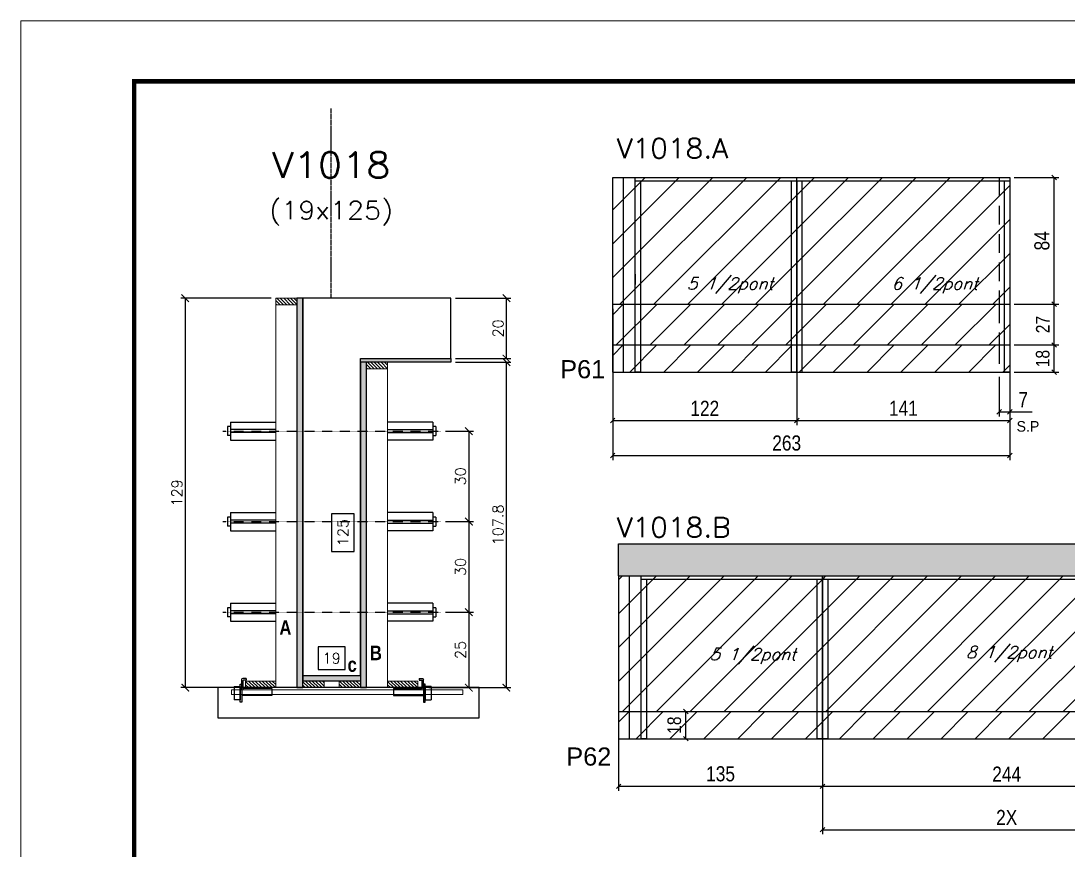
# Model space of a CAD drawing. Extents: x -20960 to -5926, y -2106 to 21915.
# Drawn here: x -9023 to -8330, y 15623 to 16173 of the extents above; entities that cross this region are included whole.
import ezdxf
from ezdxf.enums import TextEntityAlignment as Align

# ---------------------------------------------------------------- set-up
doc = ezdxf.new("R2010")
doc.units = 0
doc.linetypes.add('DASHED', pattern=[0.75, 0.5, -0.25])
doc.linetypes.add('HIDDEN', pattern=[0.375, 0.25, -0.125])
for name, color, linetype in [('5', 5, 'Continuous'), ('barrote', 251, 'Continuous'), ('COTA', 241, 'Continuous'), ('Cota Seção (2x)', 4, 'Continuous'), ('detalhes', 4, 'Continuous'), ('Painéis', 200, 'Continuous'), ('presilha', 1, 'Continuous'), ('Reaproveitamento', 251, 'Continuous'), ('SARR_2.2x7', 40, 'Continuous'), ('SARR_3.5x7', 81, 'Continuous'), ('TENSOR', 3, 'Continuous'), ('texto', 7, 'Continuous'), ('Texto de Titulo', 7, 'Continuous'), ('Texto Qtd Sarr', 242, 'Continuous')]:
    doc.layers.add(name, color=color, linetype=linetype)
for name, color, linetype, lineweight in [('CONCRETO', 251, 'Continuous', 25), ('Folhas', 255, 'Continuous', 9), ('Hachura', 251, 'Continuous', 9), ('Madeira', 126, 'Continuous', 18), ('SARRAFO DE PRESSAO', 251, 'DASHED', 9), ('SCO-___-LAJ', 2, 'Continuous', 0), ('Texto Seção', 7, 'Continuous', 15)]:
    doc.layers.add(name, color=color, linetype=linetype, lineweight=lineweight)
doc.styles.add('COTA TECNICA', font='techl___.ttf', dxfattribs={"height": 10})
doc.styles.add('COTA TECNICA-50', font='techl___.ttf', dxfattribs={"height": 9})
doc.styles.add('REGUA-120', font='ROMANS.shx', dxfattribs={"height": 15})
doc.styles.add('Romans', font='romans.shx')
doc.styles.add('ROMAS860', font='ROMAS860.SHX')
doc.styles.get("Standard").update_dxf_attribs({"font": 'arial.ttf'})
doc.styles.add('TECNICA', font='techb___.ttf', dxfattribs={"height": 10})
doc.dimstyles.new('COTA PAINEL-50', dxfattribs={"dimtxt": 9, "dimasz": 3, "dimexe": 3, "dimexo": 3, "dimgap": 3, "dimtad": 1, "dimdec": 1, "dimzin": 12, "dimdsep": 46, "dimtxsty": 'COTA TECNICA-50', "dimblk1": 'OBLIQUE', "dimblk2": 'OBLIQUE', "dimsah": 1, "dimcen": 0.9, "dimclrd": 4, "dimclre": 4, "dimclrt": 240, "dimadec": 1, "dimazin": 3, "dimtfac": 1, "dimtdec": 1, "dimtmove": 0, "dimatfit": 3, "dimfxl": 1, "dimtolj": 1, "dimtzin": 12, "dimarcsym": 0})
doc.dimstyles.new('Cota Seção (2x)', dxfattribs={"dimtxt": 7, "dimasz": 5, "dimexe": 3, "dimexo": 3, "dimgap": 2, "dimtad": 3, "dimdec": 1, "dimlfac": 0.5, "dimzin": 12, "dimdsep": 46, "dimtxsty": 'Romans', "dimblk": 'ARCHTICK', "dimcen": 0, "dimclrd": 4, "dimclre": 4, "dimclrt": 1, "dimadec": 1, "dimazin": 3, "dimtfac": 1, "dimtdec": 1, "dimtmove": 0, "dimatfit": 3, "dimldrblk": 'OBLIQUE', "dimfxl": 1, "dimtolj": 1, "dimtzin": 12, "dimarcsym": 0})
doc.dimstyles.new('Cota Seção interna', dxfattribs={"dimtxt": 7, "dimasz": 6, "dimexe": 0.18, "dimexo": 2, "dimgap": -4, "dimtad": 3, "dimdec": 1, "dimlfac": 0.5, "dimzin": 12, "dimdsep": 46, "dimtxsty": 'Romans', "dimblk": 'ARCHTICK', "dimcen": 0.09, "dimse1": 1, "dimse2": 1, "dimsd1": 1, "dimsd2": 1, "dimclrd": 180, "dimclre": 5, "dimclrt": 1, "dimadec": 0, "dimazin": 3, "dimtfac": 1, "dimtdec": 1, "dimtofl": 0, "dimtmove": 0, "dimatfit": 3, "dimldrblk": 'ARCHTICK', "dimfxl": 1, "dimtolj": 1, "dimtzin": 0, "dimarcsym": 0})
doc.dimstyles.new('PAINEL', dxfattribs={"dimtxt": 10, "dimasz": 3, "dimexe": 3, "dimexo": 3, "dimgap": 3, "dimtad": 1, "dimdec": 1, "dimzin": 12, "dimdsep": 46, "dimtxsty": 'COTA TECNICA', "dimblk1": 'OBLIQUE', "dimblk2": 'OBLIQUE', "dimsah": 1, "dimcen": 0.9, "dimclrd": 4, "dimclre": 4, "dimclrt": 240, "dimadec": 1, "dimazin": 3, "dimtfac": 1, "dimtdec": 1, "dimtmove": 0, "dimatfit": 3, "dimfxl": 1, "dimtolj": 1, "dimtzin": 12, "dimarcsym": 0})
pattern_1 = [(45, (-3.418, -2242.768), (-11.22532, 11.22532), [])]
pattern_2 = [(45, (1571.5, 1148.575), (-11.22532, 11.22532), [])]
pattern_3 = [(45, (3170, 1148.575), (-11.22532, 11.22532), [])]

# ---------------------------------------------------------------- blocks, each defined once
blk = doc.blocks.new('9999999999')
at = {"layer": 'Folhas'}
blk.add_lwpolyline([(98138.98, 34190.21), (99623.98, 34190.21), (99623.98, 35240.21), (98138.98, 35240.21)], close=True, dxfattribs=at)
at = {"layer": 'Folhas', "color": 30, "const_width": 3}
blk.add_lwpolyline([(98213.98, 34230.21), (99583.98, 34230.21), (99583.98, 35200.21), (98213.98, 35200.21)], close=True, dxfattribs=at)
blk = doc.blocks.new('titulo1')
at = {"layer": 'Defpoints', "color": 252, "linetype": 'HIDDEN', "ltscale": 2}
blk.add_line((0, 0), (0, 125), dxfattribs=at)
at = {"layer": 'Defpoints', "style": 'Romans', "oblique": 15}
blk.add_attdef('FOLHA', text='', height=10, dxfattribs=at).set_placement((0, 15.58), align=Align.MIDDLE_CENTER)
at = {"layer": 'Texto Qtd Sarr', "color": 3, "style": 'Romans', "oblique": 15}
for tag, height, p in [('TITULO', 17, (0, 71.45)), ('SEÇÃO', 12, (0, 41.55))]:
    blk.add_attdef(tag, text='', height=height, dxfattribs=at).set_placement(p, align=Align.MIDDLE_CENTER)
blk = doc.blocks.new('_Oblique')
at = {"color": 0, "linetype": 'ByBlock', "lineweight": -2}
blk.add_line((-0.5, -0.5), (0.5, 0.5), dxfattribs=at)
blk = doc.blocks.new('*D7149')
at = {"layer": 'COTA', "color": 4, "lineweight": -2, "ltscale": 25, "transparency": 16777216}
for p, q in [((-8631.61, 15981.85), (-8631.61, 15881.64)), ((-8368.61, 15954.85), (-8368.61, 15881.64)), ((-8631.61, 15884.64), (-8368.61, 15884.64))]:
    blk.add_line(p, q, dxfattribs=at)
at = {"layer": 'Defpoints', "color": 0, "ltscale": 25, "transparency": 16777216}
for p in [(-8631.61, 15984.85), (-8368.61, 15957.85), (-8368.61, 15884.64)]:
    blk.add_point(p, dxfattribs=at)
at = {"layer": 'COTA', "color": 4, "lineweight": -2, "ltscale": 25, "transparency": 16777216, "xscale": 3, "yscale": 3, "zscale": 3, "rotation": 180}
blk.add_blockref('_Oblique', (-8631.61, 15884.64), dxfattribs=at)
at = {"layer": 'COTA', "color": 4, "lineweight": -2, "ltscale": 25, "transparency": 16777216, "xscale": 3, "yscale": 3, "zscale": 3}
blk.add_blockref('_Oblique', (-8368.61, 15884.64), dxfattribs=at)
at = {"layer": 'COTA', "color": 240, "ltscale": 25, "transparency": 16777216, "insert": (-8516.36, 15892.86), "char_height": 10, "attachment_point": 5, "style": 'COTA TECNICA'}
blk.add_mtext('\\A1;263', dxfattribs=at)
blk = doc.blocks.new('*D7150')
at = {"layer": 'COTA', "color": 4, "lineweight": -2, "ltscale": 25, "transparency": 16777216}
for p, q in [((-8631.61, 15981.85), (-8631.61, 15904.85)), ((-8509.61, 15954.85), (-8509.61, 15904.85)), ((-8631.61, 15907.85), (-8509.61, 15907.85))]:
    blk.add_line(p, q, dxfattribs=at)
at = {"layer": 'Defpoints', "color": 0, "ltscale": 25, "transparency": 16777216}
for p in [(-8631.61, 15984.85), (-8509.61, 15957.85), (-8509.61, 15907.85)]:
    blk.add_point(p, dxfattribs=at)
at = {"layer": 'COTA', "color": 4, "lineweight": -2, "ltscale": 25, "transparency": 16777216, "xscale": 3, "yscale": 3, "zscale": 3, "rotation": 180}
blk.add_blockref('_Oblique', (-8631.61, 15907.85), dxfattribs=at)
at = {"layer": 'COTA', "color": 4, "lineweight": -2, "ltscale": 25, "transparency": 16777216, "xscale": 3, "yscale": 3, "zscale": 3}
blk.add_blockref('_Oblique', (-8509.61, 15907.85), dxfattribs=at)
at = {"layer": 'COTA', "color": 240, "ltscale": 25, "transparency": 16777216, "insert": (-8570.61, 15915.91), "char_height": 10, "attachment_point": 5, "style": 'COTA TECNICA'}
blk.add_mtext('\\A1;122', dxfattribs=at)
blk = doc.blocks.new('*D7151')
at = {"layer": 'COTA', "color": 4, "lineweight": -2, "ltscale": 25, "transparency": 16777216}
for p, q in [((-8509.61, 15954.85), (-8509.61, 15904.85)), ((-8368.61, 15954.85), (-8368.61, 15904.85)), ((-8509.61, 15907.85), (-8368.61, 15907.85))]:
    blk.add_line(p, q, dxfattribs=at)
at = {"layer": 'Defpoints', "color": 0, "ltscale": 25, "transparency": 16777216}
for p in [(-8509.61, 15957.85), (-8368.61, 15957.85), (-8368.61, 15907.85)]:
    blk.add_point(p, dxfattribs=at)
at = {"layer": 'COTA', "color": 4, "lineweight": -2, "ltscale": 25, "transparency": 16777216, "xscale": 3, "yscale": 3, "zscale": 3, "rotation": 180}
blk.add_blockref('_Oblique', (-8509.61, 15907.85), dxfattribs=at)
at = {"layer": 'COTA', "color": 4, "lineweight": -2, "ltscale": 25, "transparency": 16777216, "xscale": 3, "yscale": 3, "zscale": 3}
blk.add_blockref('_Oblique', (-8368.61, 15907.85), dxfattribs=at)
at = {"layer": 'COTA', "color": 240, "ltscale": 25, "transparency": 16777216, "insert": (-8439.11, 15915.93), "char_height": 10, "attachment_point": 5, "style": 'COTA TECNICA'}
blk.add_mtext('\\A1;141', dxfattribs=at)
blk = doc.blocks.new('*D7152')
at = {"layer": 'COTA', "color": 4, "lineweight": -2, "ltscale": 25, "transparency": 16777216}
for p, q in [((-8375.61, 15936.85), (-8375.61, 15910.58)), ((-8368.61, 15936.85), (-8368.61, 15910.58)), ((-8375.61, 15913.58), (-8368.61, 15913.58)), ((-8368.61, 15913.58), (-8353.88, 15913.58))]:
    blk.add_line(p, q, dxfattribs=at)
at = {"layer": 'Defpoints', "color": 0, "ltscale": 25, "transparency": 16777216}
for p in [(-8375.61, 15939.85), (-8368.61, 15939.85), (-8368.61, 15913.58)]:
    blk.add_point(p, dxfattribs=at)
at = {"layer": 'COTA', "color": 4, "lineweight": -2, "ltscale": 25, "transparency": 16777216, "xscale": 3, "yscale": 3, "zscale": 3, "rotation": 180}
blk.add_blockref('_Oblique', (-8375.61, 15913.58), dxfattribs=at)
at = {"layer": 'COTA', "color": 4, "lineweight": -2, "ltscale": 25, "transparency": 16777216, "xscale": 3, "yscale": 3, "zscale": 3}
blk.add_blockref('_Oblique', (-8368.61, 15913.58), dxfattribs=at)
at = {"layer": 'COTA', "color": 240, "ltscale": 25, "transparency": 16777216, "insert": (-8359.74, 15921.66), "char_height": 10, "attachment_point": 5, "style": 'COTA TECNICA'}
blk.add_mtext('\\A1;7', dxfattribs=at)
blk = doc.blocks.new('*D7198')
at = {"layer": 'COTA', "color": 4, "lineweight": -2, "ltscale": 25, "transparency": 16777216}
for p, q in [((-8365.61, 16068.85), (-8336.19, 16068.85)), ((-8339.19, 15984.85), (-8339.19, 16068.85)), ((-8365.61, 15984.85), (-8336.19, 15984.85))]:
    blk.add_line(p, q, dxfattribs=at)
at = {"layer": 'Defpoints', "color": 0, "ltscale": 25, "transparency": 16777216}
for p in [(-8368.61, 16068.85), (-8339.19, 16068.85), (-8368.61, 15984.85)]:
    blk.add_point(p, dxfattribs=at)
at = {"layer": 'COTA', "color": 4, "lineweight": -2, "ltscale": 25, "transparency": 16777216, "xscale": 3, "yscale": 3, "zscale": 3}
for p, rotation in [((-8339.19, 16068.85), 90), ((-8339.19, 15984.85), 270)]:
    blk.add_blockref('_Oblique', p, dxfattribs=dict(at, rotation=rotation))
at = {"layer": 'COTA', "color": 240, "ltscale": 25, "transparency": 16777216, "insert": (-8347.29, 16026.85), "char_height": 10, "attachment_point": 5, "rotation": 90, "style": 'COTA TECNICA'}
blk.add_mtext('\\A1;84', dxfattribs=at)
blk = doc.blocks.new('*D7200')
at = {"layer": 'COTA', "color": 4, "lineweight": -2, "transparency": 16777216}
for p, q in [((-8365.61, 15984.85), (-8336.19, 15984.85)), ((-8339.19, 15957.85), (-8339.19, 15984.85)), ((-8365.61, 15957.85), (-8336.19, 15957.85))]:
    blk.add_line(p, q, dxfattribs=at)
at = {"layer": 'Defpoints', "color": 0, "transparency": 16777216}
for p in [(-8368.61, 15984.85), (-8339.19, 15984.85), (-8368.61, 15957.85)]:
    blk.add_point(p, dxfattribs=at)
at = {"layer": 'COTA', "color": 4, "lineweight": -2, "transparency": 16777216, "xscale": 3, "yscale": 3, "zscale": 3}
for p, rotation in [((-8339.19, 15984.85), 90), ((-8339.19, 15957.85), 270)]:
    blk.add_blockref('_Oblique', p, dxfattribs=dict(at, rotation=rotation))
at = {"layer": 'COTA', "color": 240, "transparency": 16777216, "insert": (-8346.76, 15971.35), "char_height": 9, "attachment_point": 5, "rotation": 90, "style": 'COTA TECNICA-50'}
blk.add_mtext('\\A1;27', dxfattribs=at)
blk = doc.blocks.new('*D7153')
at = {"layer": 'COTA', "color": 4, "lineweight": -2, "ltscale": 25, "transparency": 16777216}
for p, q in [((-8627.67, 15730.03), (-8627.67, 15662.52)), ((-8492.67, 15730.03), (-8492.67, 15662.52)), ((-8627.67, 15665.52), (-8492.67, 15665.52))]:
    blk.add_line(p, q, dxfattribs=at)
at = {"layer": 'Defpoints', "color": 0, "ltscale": 25, "transparency": 16777216}
for p in [(-8627.67, 15733.03), (-8492.67, 15733.03), (-8492.67, 15665.52)]:
    blk.add_point(p, dxfattribs=at)
at = {"layer": 'COTA', "color": 4, "lineweight": -2, "ltscale": 25, "transparency": 16777216, "xscale": 3, "yscale": 3, "zscale": 3, "rotation": 180}
blk.add_blockref('_Oblique', (-8627.67, 15665.52), dxfattribs=at)
at = {"layer": 'COTA', "color": 4, "lineweight": -2, "ltscale": 25, "transparency": 16777216, "xscale": 3, "yscale": 3, "zscale": 3}
blk.add_blockref('_Oblique', (-8492.67, 15665.52), dxfattribs=at)
at = {"layer": 'COTA', "color": 240, "ltscale": 25, "transparency": 16777216, "insert": (-8560.17, 15673.74), "char_height": 10, "attachment_point": 5, "style": 'COTA TECNICA'}
blk.add_mtext('\\A1;135', dxfattribs=at)
blk = doc.blocks.new('*D7154')
at = {"layer": 'COTA', "color": 4, "lineweight": -2, "ltscale": 25, "transparency": 16777216}
for p, q in [((-8492.67, 15730.03), (-8492.67, 15662.52)), ((-8248.67, 15730.03), (-8248.67, 15662.52)), ((-8492.67, 15665.52), (-8248.67, 15665.52))]:
    blk.add_line(p, q, dxfattribs=at)
at = {"layer": 'Defpoints', "color": 0, "ltscale": 25, "transparency": 16777216}
for p in [(-8492.67, 15733.03), (-8248.67, 15733.03), (-8248.67, 15665.52)]:
    blk.add_point(p, dxfattribs=at)
at = {"layer": 'COTA', "color": 4, "lineweight": -2, "ltscale": 25, "transparency": 16777216, "xscale": 3, "yscale": 3, "zscale": 3, "rotation": 180}
blk.add_blockref('_Oblique', (-8492.67, 15665.52), dxfattribs=at)
at = {"layer": 'COTA', "color": 4, "lineweight": -2, "ltscale": 25, "transparency": 16777216, "xscale": 3, "yscale": 3, "zscale": 3}
blk.add_blockref('_Oblique', (-8248.67, 15665.52), dxfattribs=at)
at = {"layer": 'COTA', "color": 240, "ltscale": 25, "transparency": 16777216, "insert": (-8370.67, 15673.59), "char_height": 10, "attachment_point": 5, "style": 'COTA TECNICA'}
blk.add_mtext('\\A1;244', dxfattribs=at)
blk = doc.blocks.new('*D7157')
at = {"layer": 'COTA', "color": 4, "lineweight": -2, "ltscale": 25, "transparency": 16777216}
for p, q in [((-8492.67, 15730.03), (-8492.67, 15633.78)), ((-8248.67, 15730.03), (-8248.67, 15633.78)), ((-8492.67, 15636.78), (-8248.67, 15636.78))]:
    blk.add_line(p, q, dxfattribs=at)
at = {"layer": 'Defpoints', "color": 0, "ltscale": 25, "transparency": 16777216}
for p in [(-8492.67, 15733.03), (-8248.67, 15733.03), (-8248.67, 15636.78)]:
    blk.add_point(p, dxfattribs=at)
at = {"layer": 'COTA', "color": 4, "lineweight": -2, "ltscale": 25, "transparency": 16777216, "xscale": 3, "yscale": 3, "zscale": 3, "rotation": 180}
blk.add_blockref('_Oblique', (-8492.67, 15636.78), dxfattribs=at)
at = {"layer": 'COTA', "color": 4, "lineweight": -2, "ltscale": 25, "transparency": 16777216, "xscale": 3, "yscale": 3, "zscale": 3}
blk.add_blockref('_Oblique', (-8248.67, 15636.78), dxfattribs=at)
at = {"layer": 'COTA', "color": 240, "ltscale": 25, "transparency": 16777216, "insert": (-8370.67, 15644.84), "char_height": 10, "attachment_point": 5, "style": 'COTA TECNICA'}
blk.add_mtext('\\A1;2X', dxfattribs=at)
blk = doc.blocks.new('*D7191')
at = {"layer": 'COTA', "color": 4, "lineweight": -2, "transparency": 16777216}
for p, q in [((-8606.17, 15715.03), (-8580.19, 15715.03)), ((-8583.19, 15697.03), (-8583.19, 15715.03)), ((-8606.17, 15697.03), (-8580.19, 15697.03))]:
    blk.add_line(p, q, dxfattribs=at)
at = {"layer": 'Defpoints', "color": 0, "transparency": 16777216}
for p in [(-8609.17, 15715.03), (-8583.19, 15715.03), (-8609.17, 15697.03)]:
    blk.add_point(p, dxfattribs=at)
at = {"layer": 'COTA', "color": 4, "lineweight": -2, "transparency": 16777216, "xscale": 3, "yscale": 3, "zscale": 3}
for p, rotation in [((-8583.19, 15715.03), 90), ((-8583.19, 15697.03), 270)]:
    blk.add_blockref('_Oblique', p, dxfattribs=dict(at, rotation=rotation))
at = {"layer": 'COTA', "color": 240, "transparency": 16777216, "insert": (-8590.78, 15706.03), "char_height": 9, "attachment_point": 5, "rotation": 90, "style": 'COTA TECNICA-50'}
blk.add_mtext('\\A1;18', dxfattribs=at)
blk = doc.blocks.new('_ArchTick')
at = {"color": 0, "linetype": 'ByBlock', "const_width": 0.15}
blk.add_lwpolyline([(-0.5, -0.5), (0.5, 0.5)], dxfattribs=at)
blk = doc.blocks.new('*D7139')
at = {"layer": 'COTA', "color": 4, "lineweight": -2, "transparency": 16777216}
for p, q in [((-8735.72, 15946.46), (-8699, 15946.46)), ((-8702, 15730.86), (-8702, 15946.46)), ((-8753.32, 15730.86), (-8699, 15730.86))]:
    blk.add_line(p, q, dxfattribs=at)
at = {"layer": 'Defpoints', "color": 0, "transparency": 16777216}
for p in [(-8738.72, 15946.46), (-8702, 15946.46), (-8756.32, 15730.86)]:
    blk.add_point(p, dxfattribs=at)
at = {"layer": 'COTA', "color": 4, "lineweight": -2, "transparency": 16777216, "xscale": 5, "yscale": 5, "zscale": 5}
for p, rotation in [((-8702, 15946.46), 90), ((-8702, 15730.86), 270)]:
    blk.add_blockref('_ArchTick', p, dxfattribs=dict(at, rotation=rotation))
at = {"layer": 'COTA', "color": 1, "transparency": 16777216, "insert": (-8707.5, 15838.66), "char_height": 7, "attachment_point": 5, "rotation": 90, "style": 'Romans'}
blk.add_mtext('\\A1;107.8', dxfattribs=at)
blk = doc.blocks.new('*D7140')
at = {"layer": 'COTA', "color": 4, "lineweight": -2, "transparency": 16777216}
for p, q in [((-8735.72, 15988.86), (-8699, 15988.86)), ((-8702, 15948.86), (-8702, 15988.86)), ((-8735.72, 15948.86), (-8699, 15948.86))]:
    blk.add_line(p, q, dxfattribs=at)
at = {"layer": 'Defpoints', "color": 0, "transparency": 16777216}
for p in [(-8738.72, 15988.86), (-8702, 15988.86), (-8738.72, 15948.86)]:
    blk.add_point(p, dxfattribs=at)
at = {"layer": 'COTA', "color": 4, "lineweight": -2, "transparency": 16777216, "xscale": 5, "yscale": 5, "zscale": 5}
for p, rotation in [((-8702, 15988.86), 90), ((-8702, 15948.86), 270)]:
    blk.add_blockref('_ArchTick', p, dxfattribs=dict(at, rotation=rotation))
at = {"layer": 'COTA', "color": 1, "transparency": 16777216, "insert": (-8707.5, 15968.86), "char_height": 7, "attachment_point": 5, "rotation": 90, "style": 'Romans'}
blk.add_mtext('\\A1;20', dxfattribs=at)
blk = doc.blocks.new('*D7141')
at = {"layer": 'Cota Seção (2x)', "color": 180, "lineweight": -2, "transparency": 16777216}
for p, q in [((-8802.72, 15846.08), (-8817.72, 15846.08)), ((-8817.72, 15846.08), (-8817.72, 15821.08)), ((-8802.72, 15821.08), (-8802.72, 15846.08)), ((-8817.72, 15821.08), (-8802.72, 15821.08))]:
    blk.add_line(p, q, dxfattribs=at)
at = {"layer": 'Defpoints', "color": 0, "transparency": 16777216}
for p in [(-8798.72, 15988.86), (-8798.72, 15988.86), (-8798.72, 15738.86)]:
    blk.add_point(p, dxfattribs=at)
at = {"layer": 'Cota Seção (2x)', "color": 1, "transparency": 16777216, "insert": (-8810.22, 15833.58), "char_height": 7, "attachment_point": 5, "rotation": 90, "style": 'Romans'}
blk.add_mtext('\\A1;125', dxfattribs=at)
blk = doc.blocks.new('PRESILHA METÁLICA 1')
at = {"layer": 'presilha'}
for p, q in [((12, 21), (8.6, 21)), ((12, 21), (12, 19.5)), ((0, 13), (6, 13)), ((0, 13), (0, 0)), ((6, 15.5), (7.5, 15.5)), ((6, -2.5), (6, 15.5)), ((6, 13), (6, 0)), ((7.5, 10.6), (7.5, 19.9)), ((7.5, 15.5), (7.5, -2.5)), ((9, 11.6), (9, 18.9)), ((12, 19.5), (9.6, 19.5)), ((37.5, 11), (9.6, 11)), ((37.5, 11), (37.5, 4.1)), ((6, 0), (0, 0)), ((37.5, 4.1), (7.5, 4.1)), ((7.5, -2.5), (6, -2.5))]:
    blk.add_line(p, q, dxfattribs=at)
for centre, radius, start, end in [((8.6, 19.9), 1.14, 90, 180), ((9.6, 18.9), 0.57, 90, 180), ((9.6, 11.6), 0.57, 180, 270)]:
    blk.add_arc(centre, radius, start, end, dxfattribs=at)
blk = doc.blocks.new('*D7142')
at = {"layer": 'Cota Seção (2x)', "color": 180, "lineweight": -2, "transparency": 16777216}
for p, q in [((-8808.72, 15757.86), (-8826.72, 15757.86)), ((-8826.72, 15757.86), (-8826.72, 15742.86)), ((-8808.72, 15742.86), (-8808.72, 15757.86)), ((-8826.72, 15742.86), (-8808.72, 15742.86))]:
    blk.add_line(p, q, dxfattribs=at)
at = {"layer": 'Defpoints', "color": 0, "transparency": 16777216}
for p in [(-8798.72, 15738.86), (-8836.72, 15730.86), (-8798.72, 15730.86)]:
    blk.add_point(p, dxfattribs=at)
at = {"layer": 'Cota Seção (2x)', "color": 1, "transparency": 16777216, "insert": (-8817.72, 15750.36), "char_height": 7, "attachment_point": 5, "style": 'Romans'}
blk.add_mtext('\\A1;19', dxfattribs=at)
blk = doc.blocks.new('*D7143')
at = {"layer": 'COTA', "color": 4, "lineweight": -2, "transparency": 16777216}
for p, q in [((-8857.72, 15988.86), (-8917.69, 15988.86)), ((-8914.69, 15988.86), (-8914.69, 15730.86)), ((-8857.72, 15730.86), (-8917.69, 15730.86))]:
    blk.add_line(p, q, dxfattribs=at)
at = {"layer": 'Defpoints', "color": 0, "transparency": 16777216}
for p in [(-8854.72, 15988.86), (-8914.69, 15730.86), (-8854.72, 15730.86)]:
    blk.add_point(p, dxfattribs=at)
at = {"layer": 'COTA', "color": 4, "lineweight": -2, "transparency": 16777216, "xscale": 5, "yscale": 5, "zscale": 5}
for p, rotation in [((-8914.69, 15988.86), 90), ((-8914.69, 15730.86), 270)]:
    blk.add_blockref('_ArchTick', p, dxfattribs=dict(at, rotation=rotation))
at = {"layer": 'COTA', "color": 1, "transparency": 16777216, "insert": (-8920.19, 15859.86), "char_height": 7, "attachment_point": 5, "rotation": 90, "style": 'Romans'}
blk.add_mtext('\\A1;129', dxfattribs=at)
blk = doc.blocks.new('*D7144')
at = {"layer": 'COTA', "color": 4, "lineweight": -2, "transparency": 16777216}
for p, q in [((-8742.42, 15780.83), (-8723.86, 15780.83)), ((-8726.86, 15780.83), (-8726.86, 15730.86)), ((-8742.42, 15730.86), (-8723.86, 15730.86))]:
    blk.add_line(p, q, dxfattribs=at)
at = {"layer": 'Defpoints', "color": 0, "transparency": 16777216}
for p in [(-8745.42, 15780.83), (-8745.42, 15730.86), (-8726.86, 15730.86)]:
    blk.add_point(p, dxfattribs=at)
at = {"layer": 'COTA', "color": 4, "lineweight": -2, "transparency": 16777216, "xscale": 5, "yscale": 5, "zscale": 5}
for p, rotation in [((-8726.86, 15780.83), 90), ((-8726.86, 15730.86), 270)]:
    blk.add_blockref('_ArchTick', p, dxfattribs=dict(at, rotation=rotation))
at = {"layer": 'COTA', "color": 1, "transparency": 16777216, "insert": (-8732.36, 15755.85), "char_height": 7, "attachment_point": 5, "rotation": 90, "style": 'Romans'}
blk.add_mtext('\\A1;25', dxfattribs=at)
blk = doc.blocks.new('*D7131')
at = {"layer": 'COTA', "color": 4, "lineweight": -2, "transparency": 16777216}
for p, q in [((-8742.42, 15840.83), (-8723.86, 15840.83)), ((-8726.86, 15840.83), (-8726.86, 15780.83)), ((-8742.42, 15780.83), (-8723.86, 15780.83))]:
    blk.add_line(p, q, dxfattribs=at)
at = {"layer": 'Defpoints', "color": 0, "transparency": 16777216}
for p in [(-8745.42, 15840.83), (-8745.42, 15780.83), (-8726.86, 15780.83)]:
    blk.add_point(p, dxfattribs=at)
at = {"layer": 'COTA', "color": 4, "lineweight": -2, "transparency": 16777216, "xscale": 5, "yscale": 5, "zscale": 5}
for p, rotation in [((-8726.86, 15840.83), 90), ((-8726.86, 15780.83), 270)]:
    blk.add_blockref('_ArchTick', p, dxfattribs=dict(at, rotation=rotation))
at = {"layer": 'COTA', "color": 1, "transparency": 16777216, "insert": (-8732.36, 15810.83), "char_height": 7, "attachment_point": 5, "rotation": 90, "style": 'Romans'}
blk.add_mtext('\\A1;30', dxfattribs=at)
blk = doc.blocks.new('*D7132')
at = {"layer": 'COTA', "color": 4, "lineweight": -2, "transparency": 16777216}
for p, q in [((-8742.42, 15900.83), (-8723.86, 15900.83)), ((-8726.86, 15900.83), (-8726.86, 15840.83)), ((-8742.42, 15840.83), (-8723.86, 15840.83))]:
    blk.add_line(p, q, dxfattribs=at)
at = {"layer": 'Defpoints', "color": 0, "transparency": 16777216}
for p in [(-8745.42, 15900.83), (-8745.42, 15840.83), (-8726.86, 15840.83)]:
    blk.add_point(p, dxfattribs=at)
at = {"layer": 'COTA', "color": 4, "lineweight": -2, "transparency": 16777216, "xscale": 5, "yscale": 5, "zscale": 5}
for p, rotation in [((-8726.86, 15900.83), 90), ((-8726.86, 15840.83), 270)]:
    blk.add_blockref('_ArchTick', p, dxfattribs=dict(at, rotation=rotation))
at = {"layer": 'COTA', "color": 1, "transparency": 16777216, "insert": (-8732.36, 15870.83), "char_height": 7, "attachment_point": 5, "rotation": 90, "style": 'Romans'}
blk.add_mtext('\\A1;30', dxfattribs=at)
blk = doc.blocks.new('*D7189')
at = {"layer": 'COTA', "color": 4, "lineweight": -2, "transparency": 16777216}
for p, q in [((-8365.61, 15957.85), (-8336.19, 15957.85)), ((-8339.19, 15939.85), (-8339.19, 15957.85)), ((-8365.61, 15939.85), (-8336.19, 15939.85))]:
    blk.add_line(p, q, dxfattribs=at)
at = {"layer": 'Defpoints', "color": 0, "transparency": 16777216}
for p in [(-8368.61, 15957.85), (-8339.19, 15957.85), (-8368.61, 15939.85)]:
    blk.add_point(p, dxfattribs=at)
at = {"layer": 'COTA', "color": 4, "lineweight": -2, "transparency": 16777216, "xscale": 3, "yscale": 3, "zscale": 3}
for p, rotation in [((-8339.19, 15957.85), 90), ((-8339.19, 15939.85), 270)]:
    blk.add_blockref('_Oblique', p, dxfattribs=dict(at, rotation=rotation))
at = {"layer": 'COTA', "color": 240, "transparency": 16777216, "insert": (-8346.78, 15948.85), "char_height": 9, "attachment_point": 5, "rotation": 90, "style": 'COTA TECNICA-50'}
blk.add_mtext('\\A1;18', dxfattribs=at)

msp = doc.modelspace()

# ---------------------------------------------------------------- hatches: boundary and pattern name
at = {"layer": 'COTA', "linetype": 'ByBlock'}
h = msp.add_hatch(dxfattribs=at)
h.set_pattern_fill('AR-CONC', color=256, scale=0.03)
h.set_pattern_definition([(50, (-146103.535, -13605.981), (5.46554007, -0.47817257), [0.5715, -6.2865]), (355, (-146103.535, -13605.981), (-1.05730264, 5.73170536), [0.4572, -5.02921753]), (100.4514447, (-146103.0797, -13606.021), (4.40823741, 5.25353256), [0.48570026, -5.34270734]), (46.1842, (-146103.535, -13604.457), (8.13237123, -1.26126984), [0.85725, -9.42975]), (96.6355576, (-146102.8574, -13604.562), (7.122124, 7.42278374), [0.7285507, -8.01406824]), (351.184151, (-146103.535, -13604.457), (7.122124, 7.42278374), [0.685799, -7.54379196]), (21, (-146102.773, -13604.838), (4.54843174, -3.06795595), [0.5715, -6.2865]), (326, (-146102.773, -13604.838), (1.85406085, 5.52563898), [0.4572, -5.0292]), (71.451445, (-146102.394, -13605.094), (6.40249258, 2.45768307), [0.48570026, -5.34269813]), (37.5, (-146103.5351, -13605.9812), (0.092658098, 2.536651166), [0, -4.96824, 0, -5.1054, 0, -5.04825]), (7.5, (-146103.535, -13605.9812), (2.004589875, 3.005417245), [0, -2.91084, 0, -4.85394, 0, -1.92405]), (327.5, (-146105.2344, -13605.9812), (4.067717855, -0.17186232), [0, -1.905, 0, -5.9436, 0, -7.8867]), (317.5, (-146105.9964, -13605.981), (4.44387544, 0.76279473), [0, -2.4765, 0, -3.94716, 0, -5.6007])])
h.paths.add_polyline_path([(-8004.65, 15804.83), (-8004.65, 15826.03), (-8627.67, 15826.03), (-8627.67, 15804.83)])
at = {"layer": 'Hachura'}
h = msp.add_hatch(dxfattribs=at)
h.set_pattern_fill('ANSI31', color=256, scale=0.5, angle=270, style=0)
h.set_pattern_definition([(315, (14035.3377, 7681.2198), (1.12253202, 1.12253202), [])])
h.paths.add_polyline_path([(-8854.72, 15984.46), (-8854.72, 15988.86), (-8840.72, 15988.86), (-8840.72, 15984.46)])
h = msp.add_hatch(color=256, dxfattribs=at)
h.dxf.hatch_style = 1
h.paths.add_polyline_path([(-8836.72, 15988.86), (-8840.72, 15988.86), (-8840.72, 15730.86), (-8836.72, 15730.86)])
h = msp.add_hatch(color=256, dxfattribs=at)
h.dxf.hatch_style = 1
h.paths.add_polyline_path([(-8798.72, 15946.46), (-8798.72, 15948.86), (-8738.72, 15948.86), (-8738.72, 15946.46)])
h = msp.add_hatch(color=256, dxfattribs=at)
h.dxf.hatch_style = 1
h.paths.add_polyline_path([(-8794.72, 15946.46), (-8798.72, 15946.46), (-8798.72, 15730.86), (-8794.72, 15730.86)])
h = msp.add_hatch(dxfattribs=at)
h.set_pattern_fill('ANSI31', color=256, scale=0.5, angle=270, style=0)
h.set_pattern_definition([(315, (14095.3377, 7638.8198), (1.12253202, 1.12253202), [])])
h.paths.add_polyline_path([(-8794.72, 15942.06), (-8794.72, 15946.46), (-8780.72, 15946.46), (-8780.72, 15942.06)])
h = msp.add_hatch(dxfattribs=at)
h.set_pattern_fill('ANSI31', color=256, scale=0.5, angle=270, style=0)
h.set_pattern_definition([(315, (14001.3377, 7501.2198), (1.12253202, 1.12253202), [])])
h.paths.add_polyline_path([(-8854.72, 15730.86), (-8854.72, 15735.26), (-8874.72, 15735.26), (-8874.72, 15730.86)])
h = msp.add_hatch(color=256, dxfattribs=at)
h.dxf.hatch_style = 1
h.paths.add_polyline_path([(-8836.72, 15735.26), (-8836.72, 15738.86), (-8798.72, 15738.86), (-8798.72, 15735.26)])
h = msp.add_hatch(dxfattribs=at)
h.set_pattern_fill('ANSI31', color=256, scale=0.5, angle=270, style=0)
h.set_pattern_definition([(315, (14104.1398, 7501.2198), (1.12253202, 1.12253202), [])])
h.paths.add_polyline_path([(-8836.72, 15730.86), (-8836.72, 15735.26), (-8822.72, 15735.26), (-8822.72, 15730.86)])
h = msp.add_hatch(dxfattribs=at)
h.set_pattern_fill('ANSI31', color=256, scale=0.5, angle=270, style=0)
h.set_pattern_definition([(315, (14104.1377, 7501.2198), (1.12253202, 1.12253202), [])])
h.paths.add_polyline_path([(-8798.72, 15730.86), (-8798.72, 15735.26), (-8812.72, 15735.26), (-8812.72, 15730.86)])
h = msp.add_hatch(dxfattribs=at)
h.set_pattern_fill('ANSI31', color=256, scale=0.5, angle=270, style=0)
h.set_pattern_definition([(315, (14095.3377, 7501.2198), (1.12253202, 1.12253202), [])])
h.paths.add_polyline_path([(-8760.72, 15730.86), (-8760.72, 15735.26), (-8780.72, 15735.26), (-8780.72, 15730.86)])
at = {"layer": 'Reaproveitamento'}
h = msp.add_hatch(dxfattribs=at)
h.set_pattern_fill('ANSI31', color=256, scale=5)
h.set_pattern_definition(pattern_1)
h.paths.add_polyline_path([(-8631.61, 16068.85), (-8631.61, 15984.85), (-8509.61, 15984.85), (-8509.61, 16068.85)])
h = msp.add_hatch(dxfattribs=at)
h.set_pattern_fill('ANSI31', color=256, scale=5)
h.set_pattern_definition(pattern_1)
h.paths.add_polyline_path([(-8509.61, 16068.85), (-8509.61, 15984.85), (-8368.61, 15984.85), (-8368.61, 16068.85)])
at = {"layer": 'Reaproveitamento', "transparency": 33554684}
h = msp.add_hatch(dxfattribs=at)
h.set_pattern_fill('ANSI31', color=256, scale=5)
h.set_pattern_definition(pattern_2)
h.paths.add_polyline_path([(-8631.61, 15984.85), (-8631.61, 15957.85), (-8509.61, 15957.85), (-8509.61, 15984.85)])
h = msp.add_hatch(dxfattribs=at)
h.set_pattern_fill('ANSI31', color=256, scale=5)
h.set_pattern_definition(pattern_2)
h.paths.add_polyline_path([(-8509.61, 15984.85), (-8509.61, 15957.85), (-8368.61, 15957.85), (-8368.61, 15984.85)])
h = msp.add_hatch(dxfattribs=at)
h.set_pattern_fill('ANSI31', color=256, scale=5)
h.set_pattern_definition(pattern_3)
h.paths.add_polyline_path([(-8509.61, 15939.85), (-8509.61, 15957.85), (-8631.61, 15957.85), (-8631.61, 15939.85)])
h = msp.add_hatch(dxfattribs=at)
h.set_pattern_fill('ANSI31', color=256, scale=5)
h.set_pattern_definition(pattern_3)
h.paths.add_polyline_path([(-8509.61, 15957.85), (-8509.61, 15939.85), (-8368.61, 15939.85), (-8368.61, 15957.85)])
h = msp.add_hatch(dxfattribs=at)
h.set_pattern_fill('ANSI31', color=256, scale=5)
h.set_pattern_definition(pattern_2)
h.paths.add_polyline_path([(-8492.67, 15715.03), (-8492.67, 15804.83), (-8627.67, 15804.83), (-8627.67, 15715.03)])
h = msp.add_hatch(dxfattribs=at)
h.set_pattern_fill('ANSI31', color=256, scale=5)
h.set_pattern_definition(pattern_2)
h.paths.add_polyline_path([(-8492.67, 15804.83), (-8492.67, 15715.03), (-8248.67, 15715.03), (-8248.67, 15804.83)])
h = msp.add_hatch(dxfattribs=at)
h.set_pattern_fill('ANSI31', color=256, scale=5)
h.set_pattern_definition(pattern_3)
h.paths.add_polyline_path([(-8492.67, 15697.03), (-8492.67, 15715.03), (-8627.67, 15715.03), (-8627.67, 15697.03)])
h = msp.add_hatch(dxfattribs=at)
h.set_pattern_fill('ANSI31', color=256, scale=5)
h.set_pattern_definition(pattern_3)
h.paths.add_polyline_path([(-8248.67, 15697.03), (-8248.67, 15715.03), (-8492.67, 15715.03), (-8492.67, 15697.03)])

# ---------------------------------------------------------------- linework, layer by layer
at = {"ltscale": 3}
for p, q in [((-8886.72, 15903.83), (-8886.72, 15897.83)), ((-8884.72, 15903.83), (-8886.72, 15903.83)), ((-8884.72, 15906.83), (-8884.72, 15894.83)), ((-8884.72, 15906.83), (-8854.72, 15906.83)), ((-8854.72, 15901.83), (-8884.72, 15901.83)), ((-8750.72, 15906.83), (-8780.72, 15906.83)), ((-8780.72, 15901.83), (-8750.72, 15901.83)), ((-8750.72, 15906.83), (-8750.72, 15894.83)), ((-8748.72, 15903.83), (-8750.72, 15903.83)), ((-8748.72, 15903.83), (-8748.72, 15897.83)), ((-8884.72, 15897.83), (-8886.72, 15897.83)), ((-8854.72, 15899.83), (-8884.72, 15899.83)), ((-8884.72, 15894.83), (-8854.72, 15894.83)), ((-8780.72, 15899.83), (-8750.72, 15899.83)), ((-8750.72, 15894.83), (-8780.72, 15894.83)), ((-8750.72, 15897.83), (-8748.72, 15897.83)), ((-8884.72, 15846.83), (-8884.72, 15834.83)), ((-8884.72, 15846.83), (-8854.72, 15846.83)), ((-8750.72, 15846.83), (-8780.72, 15846.83)), ((-8750.72, 15846.83), (-8750.72, 15834.83)), ((-8886.72, 15843.83), (-8886.72, 15837.83)), ((-8884.72, 15843.83), (-8886.72, 15843.83)), ((-8854.72, 15841.83), (-8884.72, 15841.83)), ((-8854.72, 15839.83), (-8884.72, 15839.83)), ((-8780.72, 15841.83), (-8750.72, 15841.83)), ((-8780.72, 15839.83), (-8750.72, 15839.83)), ((-8748.72, 15843.83), (-8750.72, 15843.83)), ((-8748.72, 15843.83), (-8748.72, 15837.83)), ((-8884.72, 15837.83), (-8886.72, 15837.83)), ((-8884.72, 15834.83), (-8854.72, 15834.83)), ((-8750.72, 15834.83), (-8780.72, 15834.83)), ((-8750.72, 15837.83), (-8748.72, 15837.83)), ((-8886.72, 15783.83), (-8886.72, 15777.83)), ((-8884.72, 15783.83), (-8886.72, 15783.83)), ((-8884.72, 15786.83), (-8884.72, 15774.83)), ((-8884.72, 15786.83), (-8854.72, 15786.83)), ((-8750.72, 15786.83), (-8780.72, 15786.83)), ((-8750.72, 15786.83), (-8750.72, 15774.83)), ((-8748.72, 15783.83), (-8750.72, 15783.83)), ((-8748.72, 15783.83), (-8748.72, 15777.83)), ((-8884.72, 15777.83), (-8886.72, 15777.83)), ((-8854.72, 15781.83), (-8884.72, 15781.83)), ((-8854.72, 15779.83), (-8884.72, 15779.83)), ((-8780.72, 15781.83), (-8750.72, 15781.83)), ((-8780.72, 15779.83), (-8750.72, 15779.83)), ((-8750.72, 15777.83), (-8748.72, 15777.83)), ((-8884.72, 15774.83), (-8854.72, 15774.83)), ((-8750.72, 15774.83), (-8780.72, 15774.83))]:
    msp.add_line(p, q, dxfattribs=at)
at = {"layer": 'barrote'}
msp.add_lwpolyline([(-8893.09, 15710.86), (-8720.12, 15710.86), (-8720.12, 15730.86), (-8893.09, 15730.86)], close=True, dxfattribs=at)
at = {"layer": 'CONCRETO'}
msp.add_lwpolyline([(-8798.72, 15948.86), (-8738.72, 15948.86), (-8738.72, 15988.86), (-8798.72, 15988.86), (-8798.72, 15988.86), (-8836.72, 15988.86), (-8836.72, 15735.26), (-8836.72, 15735.26), (-8836.72, 15738.86), (-8798.72, 15738.86)], close=True, dxfattribs=at)
at = {"layer": 'COTA', "linetype": 'ByBlock'}
for p, q in [((-8627.67, 15826.03), (-8004.65, 15826.03)), ((-8627.67, 15804.83), (-8627.67, 15826.03))]:
    msp.add_line(p, q, dxfattribs=at)
at = {"layer": 'Madeira'}
for points in [[(-8854.72, 15984.46), (-8854.72, 15988.86), (-8840.72, 15988.86), (-8840.72, 15984.46)], [(-8854.72, 15988.86), (-8840.72, 15988.86), (-8840.72, 15730.86), (-8854.72, 15730.86)], [(-8794.72, 15942.06), (-8794.72, 15946.46), (-8780.72, 15946.46), (-8780.72, 15942.06)], [(-8794.72, 15946.46), (-8780.72, 15946.46), (-8780.72, 15730.86), (-8794.72, 15730.86)], [(-8854.72, 15730.86), (-8854.72, 15735.26), (-8874.72, 15735.26), (-8874.72, 15730.86)], [(-8836.72, 15730.86), (-8836.72, 15735.26), (-8822.72, 15735.26), (-8822.72, 15730.86)], [(-8798.72, 15730.86), (-8798.72, 15735.26), (-8812.72, 15735.26), (-8812.72, 15730.86)], [(-8760.72, 15730.86), (-8760.72, 15735.26), (-8780.72, 15735.26), (-8780.72, 15730.86)]]:
    msp.add_lwpolyline(points, close=True, dxfattribs=at)
at = {"layer": 'Painéis', "ltscale": 25}
for p, q in [((-8631.61, 16068.85), (-8368.61, 16068.85)), ((-8631.61, 15939.85), (-8631.61, 16068.85)), ((-8509.61, 15939.85), (-8509.61, 16068.85)), ((-8368.61, 16068.85), (-8368.61, 15939.85)), ((-8631.61, 15984.85), (-8368.61, 15984.85)), ((-8631.61, 15957.85), (-8368.61, 15957.85)), ((-8631.61, 15939.85), (-8368.61, 15939.85)), ((-8627.67, 15804.83), (-8627.67, 15697.03)), ((-8492.67, 15804.83), (-8492.67, 15697.03))]:
    msp.add_line(p, q, dxfattribs=at)
at = {"layer": 'Painéis'}
for p, q in [((-8627.67, 15804.83), (-8004.65, 15804.83)), ((-8627.67, 15762.03), (-8627.67, 15762.03)), ((-8627.67, 15742.03), (-8627.67, 15742.03)), ((-8627.67, 15715.03), (-8004.65, 15715.03)), ((-8627.67, 15697.03), (-8004.65, 15697.03))]:
    msp.add_line(p, q, dxfattribs=at)
for points in [[(-8836.72, 15988.86), (-8840.72, 15988.86), (-8840.72, 15730.86), (-8836.72, 15730.86)], [(-8798.72, 15946.46), (-8798.72, 15948.86), (-8738.72, 15948.86), (-8738.72, 15946.46)], [(-8794.72, 15946.46), (-8798.72, 15946.46), (-8798.72, 15730.86), (-8794.72, 15730.86)], [(-8836.72, 15735.26), (-8836.72, 15738.86), (-8798.72, 15738.86), (-8798.72, 15735.26)]]:
    msp.add_lwpolyline(points, close=True, dxfattribs=at)
at = {"layer": 'SARR_2.2x7', "linetype": 'Continuous'}
for p, q in [((-8624.61, 16068.85), (-8624.61, 15984.85)), ((-8616.61, 16066.65), (-8509.61, 16066.65)), ((-8509.61, 16066.65), (-8368.61, 16066.65)), ((-8616.61, 16004.85), (-8616.61, 15997.85)), ((-8624.61, 15984.85), (-8624.61, 15957.85)), ((-8624.61, 15957.85), (-8624.61, 15939.85)), ((-8620.67, 15804.83), (-8620.67, 15715.03)), ((-8612.67, 15802.63), (-8492.67, 15802.63)), ((-8492.67, 15802.63), (-8248.67, 15802.63)), ((-8620.67, 15715.03), (-8620.67, 15697.03))]:
    msp.add_line(p, q, dxfattribs=at)
at = {"layer": 'SARR_2.2x7', "linetype": 'HIDDEN', "ltscale": 50}
for p, q in [((-8375.61, 16068.85), (-8375.61, 15984.85)), ((-8375.61, 15984.85), (-8375.61, 15957.85)), ((-8375.61, 15957.85), (-8375.61, 15939.85))]:
    msp.add_line(p, q, dxfattribs=at)
at = {"layer": 'SARR_3.5x7'}
for points in [[(-8613.11, 16066.65), (-8613.11, 15939.85), (-8616.61, 15939.85), (-8616.61, 16068.85)], [(-8509.61, 16066.65), (-8509.61, 15939.85), (-8513.11, 15939.85), (-8513.11, 16066.65)], [(-8509.61, 16066.65), (-8509.61, 15939.85), (-8506.11, 15939.85), (-8506.11, 16066.65)], [(-8368.61, 16066.65), (-8368.61, 15939.85), (-8372.11, 15939.85), (-8372.11, 16066.65)], [(-8609.17, 15802.63), (-8609.17, 15697.03), (-8612.67, 15697.03), (-8612.67, 15804.83)], [(-8492.67, 15804.83), (-8492.67, 15697.03), (-8496.17, 15697.03), (-8496.17, 15802.63)], [(-8489.17, 15802.63), (-8489.17, 15697.03), (-8492.67, 15697.03), (-8492.67, 15804.83)]]:
    msp.add_lwpolyline(points, dxfattribs=at)
at = {"layer": 'SCO-___-LAJ', "color": 1}
msp.add_lwpolyline([(-8884.08, 15729.53), (-8730.78, 15729.53), (-8730.78, 15726.33), (-8884.08, 15726.33)], close=True, dxfattribs=at)
at = {"layer": 'TENSOR', "linetype": 'HIDDEN', "ltscale": 0.5}
for p, q in [((-8889.72, 15900.83), (-8745.42, 15900.83)), ((-8889.72, 15840.83), (-8745.42, 15840.83)), ((-8889.72, 15780.83), (-8745.42, 15780.83))]:
    msp.add_line(p, q, dxfattribs=at)

# ---------------------------------------------------------------- block references
at = {"layer": 'presilha', "yscale": 0.6666666666666666, "zscale": 0.6666666666666666}
for p, xscale in [((-8882.3, 15722.9), 0.6666666666666666), ((-8751.86, 15722.9), -0.6666666666666666)]:
    msp.add_blockref('PRESILHA METÁLICA 1', p, dxfattribs=dict(at, xscale=xscale))
at = {"layer": 'SARRAFO DE PRESSAO', "color": 6, "linetype": 'ByBlock'}
msp.add_blockref('9999999999', (-107162.48, -19067.69), dxfattribs=at)
at = {"layer": 'Texto Seção'}
ref = msp.add_blockref('titulo1', (-8818.02, 15989.61), dxfattribs=at)
ref.add_attrib('TITULO', 'V1018', dxfattribs={"layer": 'Texto de Titulo', "color": 7, "height": 17, "style": 'Romans', "width": 1.1}).set_placement((-8818.02, 16077.11), align=Align.MIDDLE_CENTER)
ref.add_attrib('SEÇÃO', '(19x125)', dxfattribs={"layer": 'Texto de Titulo', "color": 7, "height": 12, "style": 'Romans', "width": 1.1}).set_placement((-8818.02, 16047.11), align=Align.MIDDLE_CENTER)

# ---------------------------------------------------------------- texts
at = {"layer": '5', "linetype": 'Continuous'}
for s, p in [('P61', (-8666.36, 15935.81)), ('P62', (-8662.31, 15679.23))]:
    msp.add_text(s, height=12, rotation=0.00004, dxfattribs=at).set_placement(p)
at = {"layer": 'detalhes', "style": 'TECNICA'}
for s, p in [('A', (-8852.33, 15765.89)), ('B', (-8792.37, 15749.05)), ('c', (-8807.2, 15741.36))]:
    msp.add_text(s, height=9.6, dxfattribs=at).set_placement(p)
at = {"layer": 'texto', "color": 2, "char_height": 8, "attachment_point": 5, "style": 'Romans'}
for s, insert in [('{\\Q19;\\C256;5 1/2pont}', (-8553.85, 15997.22)), ('{\\Q19;\\C256;6 1/2pont}', (-8418.31, 15997.22)), ('{\\Q19;\\C256;5 1/2pont}', (-8538.83, 15751.67)), ('{\\Q19;\\C256;8 1/2pont}', (-8369.07, 15753.01))]:
    msp.add_mtext(s, dxfattribs=dict(at, insert=insert))
at = {"layer": 'texto', "color": 4, "insert": (-8356.59, 15903.91), "char_height": 7, "attachment_point": 5, "style": 'ROMAS860'}
msp.add_mtext('S.P', dxfattribs=at)
at = {"layer": 'Texto Seção', "style": 'REGUA-120', "width": 1.05}
for s, p in [('V1018.A', (-8628.95, 16081.66)), ('V1018.B', (-8628.95, 15830.64))]:
    msp.add_text(s, height=13, dxfattribs=at).set_placement(p)

# ---------------------------------------------------------------- dimensions: what is measured, and where the dimension line sits
at = {"layer": 'COTA', "ltscale": 25}
dim = msp.add_linear_dim(base=(-8339.19, 16068.85), p1=(-8368.61, 15984.85), p2=(-8368.61, 16068.85), angle=90, dimstyle='PAINEL', override={"dimtmove": 1}, dxfattribs=at)
dim.commit()
dim.dimension.update_dxf_attribs({"geometry": '*D7198', "text_midpoint": (-8347.29, 16026.85)})
at = {"layer": 'COTA'}
for base, p1, p2, dimstyle, picture, middle in [((-8914.69, 15730.86), (-8854.72, 15988.86), (-8854.72, 15730.86), 'Cota Seção (2x)', '*D7143', (-8920.19, 15859.86)), ((-8702, 15988.86), (-8738.72, 15948.86), (-8738.72, 15988.86), 'Cota Seção (2x)', '*D7140', (-8707.5, 15968.86)), ((-8339.19, 15984.85), (-8368.61, 15957.85), (-8368.61, 15984.85), 'COTA PAINEL-50', '*D7200', (-8346.76, 15971.35)), ((-8339.19, 15957.85), (-8368.61, 15939.85), (-8368.61, 15957.85), 'COTA PAINEL-50', '*D7189', (-8346.78, 15948.85)), ((-8702, 15946.46), (-8756.32, 15730.86), (-8738.72, 15946.46), 'Cota Seção (2x)', '*D7139', (-8707.5, 15838.66)), ((-8726.86, 15840.83), (-8745.42, 15900.83), (-8745.42, 15840.83), 'Cota Seção (2x)', '*D7132', (-8732.36, 15870.83)), ((-8726.86, 15780.83), (-8745.42, 15840.83), (-8745.42, 15780.83), 'Cota Seção (2x)', '*D7131', (-8732.36, 15810.83)), ((-8726.86, 15730.86), (-8745.42, 15780.83), (-8745.42, 15730.86), 'Cota Seção (2x)', '*D7144', (-8732.36, 15755.85)), ((-8583.19, 15715.03), (-8609.17, 15697.03), (-8609.17, 15715.03), 'COTA PAINEL-50', '*D7191', (-8590.78, 15706.03))]:
    dim = msp.add_linear_dim(base=base, p1=p1, p2=p2, angle=90, dimstyle=dimstyle, dxfattribs=at)
    dim.commit()
    dim.dimension.update_dxf_attribs({"geometry": picture, "text_midpoint": middle})
at = {"layer": 'COTA', "ltscale": 25}
dim = msp.add_linear_dim(base=(-8368.61, 15884.64), p1=(-8631.61, 15984.85), p2=(-8368.61, 15957.85), dimstyle='PAINEL', dxfattribs=at)
dim.commit()
dim.dimension.update_dxf_attribs({"geometry": '*D7149', "text_midpoint": (-8516.36, 15884.64), "dimtype": 160})
for base, p1, p2, picture, middle in [((-8509.61, 15907.85), (-8631.61, 15984.85), (-8509.61, 15957.85), '*D7150', (-8570.61, 15915.91)), ((-8368.61, 15913.58), (-8375.61, 15939.85), (-8368.61, 15939.85), '*D7152', (-8359.74, 15921.66)), ((-8492.67, 15665.52), (-8627.67, 15733.03), (-8492.67, 15733.03), '*D7153', (-8560.17, 15673.74))]:
    dim = msp.add_linear_dim(base=base, p1=p1, p2=p2, dimstyle='PAINEL', dxfattribs=at)
    dim.commit()
    dim.dimension.update_dxf_attribs({"geometry": picture, "text_midpoint": middle})
for base, p1, p2, picture, middle in [((-8368.61, 15907.85), (-8509.61, 15957.85), (-8368.61, 15957.85), '*D7151', (-8439.11, 15915.93)), ((-8248.67, 15665.52), (-8492.67, 15733.03), (-8248.67, 15733.03), '*D7154', (-8370.67, 15673.59))]:
    dim = msp.add_linear_dim(base=base, p1=p1, p2=p2, dimstyle='PAINEL', override={"dimtmove": 1}, dxfattribs=at)
    dim.commit()
    dim.dimension.update_dxf_attribs({"geometry": picture, "text_midpoint": middle})
dim = msp.add_linear_dim(base=(-8248.67, 15636.78), p1=(-8492.67, 15733.03), p2=(-8248.67, 15733.03), text='2X', dimstyle='PAINEL', dxfattribs=at)
dim.commit()
dim.dimension.update_dxf_attribs({"geometry": '*D7157', "text_midpoint": (-8370.67, 15644.84)})
at = {"layer": 'Cota Seção (2x)'}
dim = msp.add_linear_dim(base=(-8798.72, 15988.86), p1=(-8798.72, 15738.86), p2=(-8798.72, 15988.86), angle=90, dimstyle='Cota Seção interna', dxfattribs=at)
dim.commit()
dim.dimension.update_dxf_attribs({"geometry": '*D7141', "text_midpoint": (-8798.72, 15833.58), "dimtype": 160})
dim = msp.add_linear_dim(base=(-8798.72, 15738.86), p1=(-8836.72, 15730.86), p2=(-8798.72, 15730.86), dimstyle='Cota Seção interna', dxfattribs=at)
dim.commit()
dim.dimension.update_dxf_attribs({"geometry": '*D7142', "text_midpoint": (-8817.72, 15738.86), "dimtype": 160})

doc.saveas('drawing.dxf')
